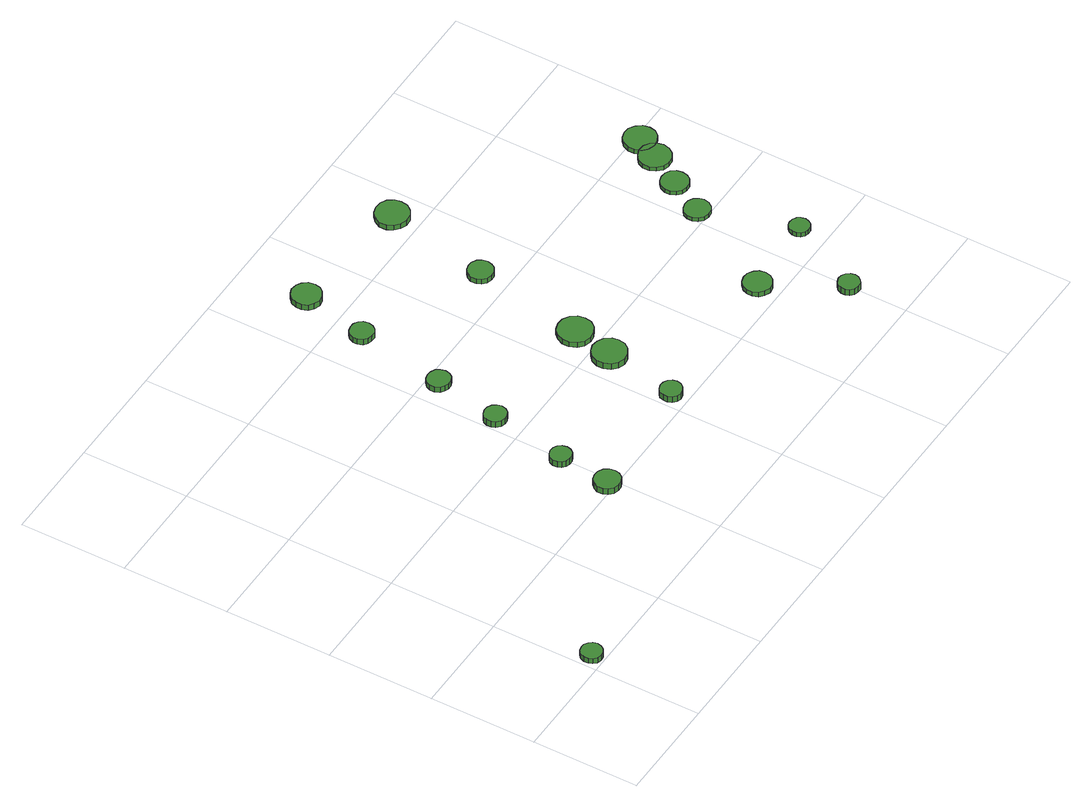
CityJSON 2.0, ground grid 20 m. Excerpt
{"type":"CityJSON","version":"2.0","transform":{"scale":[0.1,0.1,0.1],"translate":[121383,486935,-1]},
"CityObjects":{
"tree1":{"type":"SolitaryVegetationObject","attributes":{"function":"something"},"geometry":[{"type":"MultiSurface","lod":"1","boundaries":[[[0,1,2,3,4,5,6,7,8,9,10,11,12,13,14]],[[15,16,17,18,19,20,21,22,23,24,25,26,27,28,29]],[[0,29,28,1]],[[1,28,27,2]],[[2,27,26,3]],[[3,26,25,4]],[[4,25,24,5]],[[5,24,23,6]],[[6,23,22,7]],[[7,22,21,8]],[[8,21,20,9]],[[9,20,19,10]],[[10,19,18,11]],[[11,18,17,12]],[[12,17,16,13]],[[13,16,15,14]],[[14,15,29,0]]]}]},
"tree2":{"type":"SolitaryVegetationObject","attributes":{"function":"something"},"geometry":[{"type":"MultiSurface","lod":"1","boundaries":[[[30,31,32,33,34,35,36,37,38,39,40,41,42,43,44]],[[45,46,47,48,49,50,51,52,53,54,55,56,57,58,59]],[[30,59,58,31]],[[31,58,57,32]],[[32,57,56,33]],[[33,56,55,34]],[[34,55,54,35]],[[35,54,53,36]],[[36,53,52,37]],[[37,52,51,38]],[[38,51,50,39]],[[39,50,49,40]],[[40,49,48,41]],[[41,48,47,42]],[[42,47,46,43]],[[43,46,45,44]],[[44,45,59,30]]]}]},
"tree3":{"type":"SolitaryVegetationObject","attributes":{"function":"something"},"geometry":[{"type":"MultiSurface","lod":"1","boundaries":[[[60,61,62,63,64,65,66,67,68,69,70,71,72,73,74]],[[75,76,77,78,79,80,81,82,83,84,85,86,87,88,89]],[[60,89,88,61]],[[61,88,87,62]],[[62,87,86,63]],[[63,86,85,64]],[[64,85,84,65]],[[65,84,83,66]],[[66,83,82,67]],[[67,82,81,68]],[[68,81,80,69]],[[69,80,79,70]],[[70,79,78,71]],[[71,78,77,72]],[[72,77,76,73]],[[73,76,75,74]],[[74,75,89,60]]]}]},
"tree4":{"type":"SolitaryVegetationObject","attributes":{"function":"something"},"geometry":[{"type":"MultiSurface","lod":"1","boundaries":[[[90,91,92,93,94,95,96,97,98,99,100,101,102,103,104]],[[105,106,107,108,109,110,111,112,113,114,115,116,117,118,119]],[[90,119,118,91]],[[91,118,117,92]],[[92,117,116,93]],[[93,116,115,94]],[[94,115,114,95]],[[95,114,113,96]],[[96,113,112,97]],[[97,112,111,98]],[[98,111,110,99]],[[99,110,109,100]],[[100,109,108,101]],[[101,108,107,102]],[[102,107,106,103]],[[103,106,105,104]],[[104,105,119,90]]]}]},
"tree5":{"type":"SolitaryVegetationObject","attributes":{"function":"something"},"geometry":[{"type":"MultiSurface","lod":"1","boundaries":[[[120,121,122,123,124,125,126,127,128,129,130,131,132,133,134]],[[135,136,137,138,139,140,141,142,143,144,145,146,147,148,149]],[[120,149,148,121]],[[121,148,147,122]],[[122,147,146,123]],[[123,146,145,124]],[[124,145,144,125]],[[125,144,143,126]],[[126,143,142,127]],[[127,142,141,128]],[[128,141,140,129]],[[129,140,139,130]],[[130,139,138,131]],[[131,138,137,132]],[[132,137,136,133]],[[133,136,135,134]],[[134,135,149,120]]]}]},
"tree6":{"type":"SolitaryVegetationObject","attributes":{"function":"something"},"geometry":[{"type":"MultiSurface","lod":"1","boundaries":[[[150,151,152,153,154,155,156,157,158,159,160,161,162,163,164]],[[165,166,167,168,169,170,171,172,173,174,175,176,177,178,179]],[[150,179,178,151]],[[151,178,177,152]],[[152,177,176,153]],[[153,176,175,154]],[[154,175,174,155]],[[155,174,173,156]],[[156,173,172,157]],[[157,172,171,158]],[[158,171,170,159]],[[159,170,169,160]],[[160,169,168,161]],[[161,168,167,162]],[[162,167,166,163]],[[163,166,165,164]],[[164,165,179,150]]]}]},
"tree7":{"type":"SolitaryVegetationObject","attributes":{"function":"something"},"geometry":[{"type":"MultiSurface","lod":"1","boundaries":[[[180,181,182,183,184,185,186,187,188,189,190,191,192,193,194]],[[195,196,197,198,199,200,201,202,203,204,205,206,207,208,209]],[[180,209,208,181]],[[181,208,207,182]],[[182,207,206,183]],[[183,206,205,184]],[[184,205,204,185]],[[185,204,203,186]],[[186,203,202,187]],[[187,202,201,188]],[[188,201,200,189]],[[189,200,199,190]],[[190,199,198,191]],[[191,198,197,192]],[[192,197,196,193]],[[193,196,195,194]],[[194,195,209,180]]]}]},
"tree8":{"type":"SolitaryVegetationObject","attributes":{"function":"something"},"geometry":[{"type":"MultiSurface","lod":"1","boundaries":[[[210,211,212,213,214,215,216,217,218,219,220,221,222,223,224]],[[225,226,227,228,229,230,231,232,233,234,235,236,237,238,239]],[[210,239,238,211]],[[211,238,237,212]],[[212,237,236,213]],[[213,236,235,214]],[[214,235,234,215]],[[215,234,233,216]],[[216,233,232,217]],[[217,232,231,218]],[[218,231,230,219]],[[219,230,229,220]],[[220,229,228,221]],[[221,228,227,222]],[[222,227,226,223]],[[223,226,225,224]],[[224,225,239,210]]]}]},
"tree9":{"type":"SolitaryVegetationObject","attributes":{"function":"something"},"geometry":[{"type":"MultiSurface","lod":"1","boundaries":[[[240,241,242,243,244,245,246,247,248,249,250,251,252,253,254]],[[255,256,257,258,259,260,261,262,263,264,265,266,267,268,269]],[[240,269,268,241]],[[241,268,267,242]],[[242,267,266,243]],[[243,266,265,244]],[[244,265,264,245]],[[245,264,263,246]],[[246,263,262,247]],[[247,262,261,248]],[[248,261,260,249]],[[249,260,259,250]],[[250,259,258,251]],[[251,258,257,252]],[[252,257,256,253]],[[253,256,255,254]],[[254,255,269,240]]]}]},
"tree10":{"type":"SolitaryVegetationObject","attributes":{"function":"something"},"geometry":[{"type":"MultiSurface","lod":"1","boundaries":[[[270,271,272,273,274,275,276,277,278,279,280,281,282,283,284]],[[285,286,287,288,289,290,291,292,293,294,295,296,297,298,299]],[[270,299,298,271]],[[271,298,297,272]],[[272,297,296,273]],[[273,296,295,274]],[[274,295,294,275]],[[275,294,293,276]],[[276,293,292,277]],[[277,292,291,278]],[[278,291,290,279]],[[279,290,289,280]],[[280,289,288,281]],[[281,288,287,282]],[[282,287,286,283]],[[283,286,285,284]],[[284,285,299,270]]]}]},
"tree11":{"type":"SolitaryVegetationObject","attributes":{"function":"something"},"geometry":[{"type":"MultiSurface","lod":"1","boundaries":[[[300,301,302,303,304,305,306,307,308,309,310,311,312,313,314]],[[315,316,317,318,319,320,321,322,323,324,325,326,327,328,329]],[[300,329,328,301]],[[301,328,327,302]],[[302,327,326,303]],[[303,326,325,304]],[[304,325,324,305]],[[305,324,323,306]],[[306,323,322,307]],[[307,322,321,308]],[[308,321,320,309]],[[309,320,319,310]],[[310,319,318,311]],[[311,318,317,312]],[[312,317,316,313]],[[313,316,315,314]],[[314,315,329,300]]]}]},
"tree12":{"type":"SolitaryVegetationObject","attributes":{"function":"something"},"geometry":[{"type":"MultiSurface","lod":"1","boundaries":[[[330,331,332,333,334,335,336,337,338,339,340,341,342,343,344]],[[345,346,347,348,349,350,351,352,353,354,355,356,357,358,359]],[[330,359,358,331]],[[331,358,357,332]],[[332,357,356,333]],[[333,356,355,334]],[[334,355,354,335]],[[335,354,353,336]],[[336,353,352,337]],[[337,352,351,338]],[[338,351,350,339]],[[339,350,349,340]],[[340,349,348,341]],[[341,348,347,342]],[[342,347,346,343]],[[343,346,345,344]],[[344,345,359,330]]]}]},
"tree13":{"type":"SolitaryVegetationObject","attributes":{"function":"something"},"geometry":[{"type":"MultiSurface","lod":"1","boundaries":[[[360,361,362,363,364,365,366,367,368,369,370,371,372,373,374]],[[375,376,377,378,379,380,381,382,383,384,385,386,387,388,389]],[[360,389,388,361]],[[361,388,387,362]],[[362,387,386,363]],[[363,386,385,364]],[[364,385,384,365]],[[365,384,383,366]],[[366,383,382,367]],[[367,382,381,368]],[[368,381,380,369]],[[369,380,379,370]],[[370,379,378,371]],[[371,378,377,372]],[[372,377,376,373]],[[373,376,375,374]],[[374,375,389,360]]]}]},
"tree14":{"type":"SolitaryVegetationObject","attributes":{"function":"something"},"geometry":[{"type":"MultiSurface","lod":"1","boundaries":[[[390,391,392,393,394,395,396,397,398,399,400,401,402,403,404]],[[405,406,407,408,409,410,411,412,413,414,415,416,417,418,419]],[[390,419,418,391]],[[391,418,417,392]],[[392,417,416,393]],[[393,416,415,394]],[[394,415,414,395]],[[395,414,413,396]],[[396,413,412,397]],[[397,412,411,398]],[[398,411,410,399]],[[399,410,409,400]],[[400,409,408,401]],[[401,408,407,402]],[[402,407,406,403]],[[403,406,405,404]],[[404,405,419,390]]]}]},
"tree15":{"type":"SolitaryVegetationObject","attributes":{"function":"something"},"geometry":[{"type":"MultiSurface","lod":"1","boundaries":[[[420,421,422,423,424,425,426,427,428,429,430,431,432,433,434]],[[435,436,437,438,439,440,441,442,443,444,445,446,447,448,449]],[[420,449,448,421]],[[421,448,447,422]],[[422,447,446,423]],[[423,446,445,424]],[[424,445,444,425]],[[425,444,443,426]],[[426,443,442,427]],[[427,442,441,428]],[[428,441,440,429]],[[429,440,439,430]],[[430,439,438,431]],[[431,438,437,432]],[[432,437,436,433]],[[433,436,435,434]],[[434,435,449,420]]]}]},
"tree16":{"type":"SolitaryVegetationObject","attributes":{"function":"something"},"geometry":[{"type":"MultiSurface","lod":"1","boundaries":[[[450,451,452,453,454,455,456,457,458,459,460,461,462,463,464]],[[465,466,467,468,469,470,471,472,473,474,475,476,477,478,479]],[[450,479,478,451]],[[451,478,477,452]],[[452,477,476,453]],[[453,476,475,454]],[[454,475,474,455]],[[455,474,473,456]],[[456,473,472,457]],[[457,472,471,458]],[[458,471,470,459]],[[459,470,469,460]],[[460,469,468,461]],[[461,468,467,462]],[[462,467,466,463]],[[463,466,465,464]],[[464,465,479,450]]]}]},
"tree17":{"type":"SolitaryVegetationObject","attributes":{"function":"something"},"geometry":[{"type":"MultiSurface","lod":"1","boundaries":[[[480,481,482,483,484,485,486,487,488,489,490,491,492,493,494]],[[495,496,497,498,499,500,501,502,503,504,505,506,507,508,509]],[[480,509,508,481]],[[481,508,507,482]],[[482,507,506,483]],[[483,506,505,484]],[[484,505,504,485]],[[485,504,503,486]],[[486,503,502,487]],[[487,502,501,488]],[[488,501,500,489]],[[489,500,499,490]],[[490,499,498,491]],[[491,498,497,492]],[[492,497,496,493]],[[493,496,495,494]],[[494,495,509,480]]]}]},
"tree18":{"type":"SolitaryVegetationObject","attributes":{"function":"something"},"geometry":[{"type":"MultiSurface","lod":"1","boundaries":[[[510,511,512,513,514,515,516,517,518,519,520,521,522,523,524]],[[525,526,527,528,529,530,531,532,533,534,535,536,537,538,539]],[[510,539,538,511]],[[511,538,537,512]],[[512,537,536,513]],[[513,536,535,514]],[[514,535,534,515]],[[515,534,533,516]],[[516,533,532,517]],[[517,532,531,518]],[[518,531,530,519]],[[519,530,529,520]],[[520,529,528,521]],[[521,528,527,522]],[[522,527,526,523]],[[523,526,525,524]],[[524,525,539,510]]]}]},
"tree19":{"type":"SolitaryVegetationObject","attributes":{"function":"something"},"geometry":[{"type":"MultiSurface","lod":"1","boundaries":[[[540,541,542,543,544,545,546,547,548,549,550,551,552,553,554]],[[555,556,557,558,559,560,561,562,563,564,565,566,567,568,569]],[[540,569,568,541]],[[541,568,567,542]],[[542,567,566,543]],[[543,566,565,544]],[[544,565,564,545]],[[545,564,563,546]],[[546,563,562,547]],[[547,562,561,548]],[[548,561,560,549]],[[549,560,559,550]],[[550,559,558,551]],[[551,558,557,552]],[[552,557,556,553]],[[553,556,555,554]],[[554,555,569,540]]]}]}
},
"vertices":[
[47,25,17],[45,33,17],[40,39,17],[33,44,17],[25,44,17],[17,42,17],[11,36,17],[8,29,17],[8,20,17],[11,13,17],[17,7,17],[25,5,17],[33,6,17],[40,10,17],[45,17,17],[45,17,6],[40,10,6],[33,6,6],[25,5,6],[17,7,6],[11,13,6],[8,20,6],[8,29,6],[11,36,6],[17,42,6],[25,44,6],[33,44,6],[40,39,6],[45,33,6],[47,25,6],
[405,208,28],[403,218,28],[397,226,28],[388,231,28],[378,232,28],[368,229,28],[361,222,28],[357,213,28],[357,203,28],[361,194,28],[368,187,28],[378,184,28],[388,185,28],[397,190,28],[403,198,28],[403,198,15],[397,190,15],[388,185,15],[378,184,15],[368,187,15],[361,194,15],[357,203,15],[357,213,15],[361,222,15],[368,229,15],[378,232,15],[388,231,15],[397,226,15],[403,218,15],[405,208,15],
[416,308,23],[414,316,23],[409,323,23],[402,327,23],[394,328,23],[386,325,23],[380,320,23],[377,312,23],[377,304,23],[380,297,23],[386,291,23],[394,289,23],[402,289,23],[409,293,23],[414,300,23],[414,300,10],[409,293,10],[402,289,10],[394,289,10],[386,291,10],[380,297,10],[377,304,10],[377,312,10],[380,320,10],[386,325,10],[394,328,10],[402,327,10],[409,323,10],[414,316,10],[416,308,10],
[446,454,19],[444,462,19],[439,469,19],[431,473,19],[423,474,19],[415,471,19],[408,466,19],[405,458,19],[405,449,19],[408,442,19],[415,436,19],[423,433,19],[431,434,19],[439,438,19],[444,445,19],[444,445,6],[439,438,6],[431,434,6],[423,433,6],[415,436,6],[408,442,6],[405,449,6],[405,458,6],[408,466,6],[415,471,6],[423,474,6],[431,473,6],[439,469,6],[444,462,6],[446,454,6],
[470,578,18],[468,587,18],[463,594,18],[455,598,18],[446,599,18],[438,597,18],[431,591,18],[427,583,18],[427,574,18],[431,565,18],[438,560,18],[446,557,18],[455,558,18],[463,562,18],[468,569,18],[468,569,6],[463,562,6],[455,558,6],[446,557,6],[438,560,6],[431,565,6],[427,574,6],[427,583,6],[431,591,6],[438,597,6],[446,599,6],[455,598,6],[463,594,6],[468,587,6],[470,578,6],
[645,231,23],[643,239,23],[638,246,23],[631,250,23],[622,251,23],[614,248,23],[608,243,23],[605,235,23],[605,227,23],[608,219,23],[614,213,23],[622,211,23],[631,212,23],[638,216,23],[643,223,23],[643,223,10],[638,216,10],[631,212,10],[622,211,10],[614,213,10],[608,219,10],[605,227,10],[605,235,10],[608,243,10],[614,248,10],[622,251,10],[631,250,10],[638,246,10],[643,239,10],[645,231,10],
[501,747,18],[499,756,18],[494,763,18],[486,768,18],[477,768,18],[469,766,18],[462,760,18],[458,751,18],[458,743,18],[462,734,18],[469,728,18],[477,726,18],[486,726,18],[494,731,18],[499,738,18],[499,738,6],[494,731,6],[486,726,6],[477,726,6],[469,728,6],[462,734,6],[458,743,6],[458,751,6],[462,760,6],[469,766,6],[477,768,6],[486,768,6],[494,763,6],[499,756,6],[501,747,6],
[682,368,19],[680,380,19],[672,391,19],[661,397,19],[648,399,19],[636,395,19],[626,386,19],[621,374,19],[621,361,19],[626,349,19],[636,340,19],[648,336,19],[661,338,19],[672,344,19],[680,355,19],[680,355,6],[672,344,6],[661,338,6],[648,336,6],[636,340,6],[626,349,6],[621,361,6],[621,374,6],[626,386,6],[636,395,6],[648,399,6],[661,397,6],[672,391,6],[680,380,6],[682,368,6],
[533,871,18],[531,883,18],[524,892,18],[515,897,18],[503,899,18],[493,895,18],[484,887,18],[480,877,18],[480,866,18],[484,855,18],[493,848,18],[503,844,18],[515,846,18],[524,851,18],[531,860,18],[531,860,6],[524,851,6],[515,846,6],[503,844,6],[493,848,6],[484,855,6],[480,866,6],[480,877,6],[484,887,6],[493,895,6],[503,899,6],[515,897,6],[524,892,6],[531,883,6],[533,871,6],
[699,444,17],[697,457,17],[689,468,17],[677,475,17],[664,476,17],[651,472,17],[642,463,17],[636,451,17],[636,438,17],[642,425,17],[651,416,17],[664,412,17],[677,414,17],[689,420,17],[697,431,17],[697,431,6],[689,420,6],[677,414,6],[664,412,6],[651,416,6],[642,425,6],[636,438,6],[636,451,6],[642,463,6],[651,472,6],[664,476,6],[677,475,6],[689,468,6],[697,457,6],[699,444,6],
[730,653,17],[728,663,17],[723,670,17],[714,675,17],[705,676,17],[695,673,17],[688,667,17],[684,658,17],[684,648,17],[688,639,17],[695,633,17],[705,630,17],[714,631,17],[723,636,17],[728,644,17],[728,644,6],[723,636,6],[714,631,6],[705,630,6],[695,633,6],[688,639,6],[684,648,6],[684,658,6],[688,667,6],[695,673,6],[705,676,6],[714,675,6],[723,670,6],[728,663,6],[730,653,6],
[948,242,17],[946,253,17],[940,261,17],[930,267,17],[919,268,17],[909,265,17],[901,257,17],[897,248,17],[897,237,17],[901,227,17],[909,220,17],[919,216,17],[930,217,17],[940,223,17],[946,232,17],[946,232,7],[940,223,7],[930,217,7],[919,216,7],[909,220,7],[901,227,7],[897,237,7],[897,248,7],[901,257,7],[909,265,7],[919,268,7],[930,267,7],[940,261,7],[946,253,7],[948,242,7],
[777,850,17],[775,862,17],[767,873,17],[756,879,17],[743,880,17],[731,876,17],[722,868,17],[716,856,17],[716,843,17],[722,832,17],[731,823,17],[743,819,17],[756,820,17],[767,827,17],[775,837,17],[775,837,6],[767,827,6],[756,820,6],[743,819,6],[731,823,6],[722,832,6],[716,843,6],[716,856,6],[722,868,6],[731,876,6],[743,880,6],[756,879,6],[767,873,6],[775,862,6],[777,850,6],
[1016,108,23],[1014,116,23],[1009,123,23],[1002,127,23],[994,128,23],[986,125,23],[980,120,23],[977,112,23],[977,104,23],[980,97,23],[986,91,23],[994,89,23],[1002,89,23],[1009,94,23],[1014,100,23],[1014,100,10],[1009,94,10],[1002,89,10],[994,89,10],[986,91,10],[980,97,10],[977,104,10],[977,112,10],[980,120,10],[986,125,10],[994,128,10],[1002,127,10],[1009,123,10],[1014,116,10],[1016,108,10],
[1046,421,14],[1044,430,14],[1038,438,14],[1030,443,14],[1020,444,14],[1010,441,14],[1003,435,14],[999,426,14],[999,416,14],[1003,407,14],[1010,400,14],[1020,397,14],[1030,398,14],[1038,403,14],[1044,411,14],[1044,411,6],[1038,403,6],[1030,398,6],[1020,397,6],[1010,400,6],[1003,407,6],[999,416,6],[999,426,6],[1003,435,6],[1010,441,6],[1020,444,6],[1030,443,6],[1038,438,6],[1044,430,6],[1046,421,6],
[1093,252,16],[1091,260,16],[1087,266,16],[1080,270,16],[1072,271,16],[1065,269,16],[1059,263,16],[1056,256,16],[1056,248,16],[1059,241,16],[1065,236,16],[1072,234,16],[1080,234,16],[1087,238,16],[1091,245,16],[1091,245,7],[1087,238,7],[1080,234,7],[1072,234,7],[1065,236,7],[1059,241,7],[1056,248,7],[1056,256,7],[1059,263,7],[1065,269,7],[1072,271,7],[1080,270,7],[1087,266,7],[1091,260,7],[1093,252,7],
[1083,486,14],[1081,496,14],[1075,505,14],[1066,510,14],[1055,511,14],[1045,508,14],[1038,501,14],[1033,491,14],[1033,481,14],[1038,471,14],[1045,464,14],[1055,461,14],[1066,462,14],[1075,467,14],[1081,476,14],[1081,476,6],[1075,467,6],[1066,462,6],[1055,461,6],[1045,464,6],[1038,471,6],[1033,481,6],[1033,491,6],[1038,501,6],[1045,508,6],[1055,511,6],[1066,510,6],[1075,505,6],[1081,496,6],[1083,486,6],
[1122,546,15],[1119,558,15],[1112,568,15],[1102,574,15],[1089,575,15],[1078,571,15],[1069,563,15],[1064,552,15],[1064,540,15],[1069,529,15],[1078,520,15],[1089,517,15],[1102,518,15],[1112,524,15],[1119,534,15],[1119,534,6],[1112,524,6],[1102,518,6],[1089,517,6],[1078,520,6],[1069,529,6],[1064,540,6],[1064,552,6],[1069,563,6],[1078,571,6],[1089,575,6],[1102,574,6],[1112,568,6],[1119,558,6],[1122,546,6],
[1145,588,15],[1143,600,15],[1135,610,15],[1124,617,15],[1112,618,15],[1100,614,15],[1091,606,15],[1086,594,15],[1086,582,15],[1091,570,15],[1100,562,15],[1112,558,15],[1124,560,15],[1135,566,15],[1143,576,15],[1143,576,6],[1135,566,6],[1124,560,6],[1112,558,6],[1100,562,6],[1091,570,6],[1086,582,6],[1086,594,6],[1091,606,6],[1100,614,6],[1112,618,6],[1124,617,6],[1135,610,6],[1143,600,6],[1145,588,6]
]}
